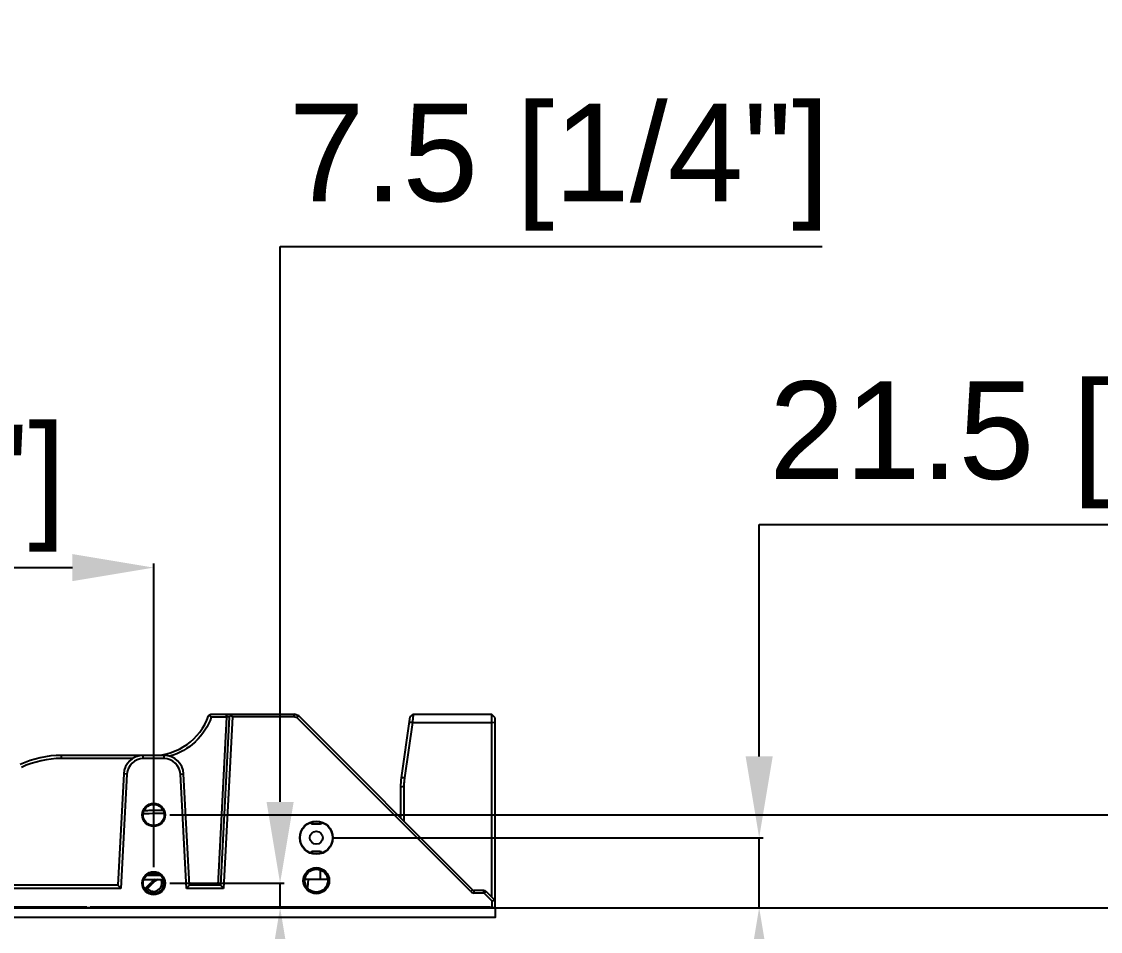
# Model space of a CAD drawing. Header units: millimetres. Extents: x -1070 to 42146, y 1440 to 12921.
# Drawn here: x 5966.2 to 6297.8, y 3991 to 4270.6 of the extents above; entities that cross this region are included whole.
import ezdxf

# ---------------------------------------------------------------- set-up
doc = ezdxf.new("R2010")
doc.units = ezdxf.units.MM
doc.linetypes.add('HIDDEN', pattern=[0.2, 0.1, -0.1])
for name, color, linetype in [('DIM', 4, 'Continuous'), ('DINGWEIZHU实线CONTINUOUS', 7, 'Continuous'), ('DW-PLUS-XIANGTI实线CONTINUOUS', 7, 'Continuous'), ('DW-PLUS-XIANGTI隐藏线HIDDEN', 7, 'Continuous'), ('MOUZU_COVER实线CONTINUOUS', 7, 'Continuous')]:
    doc.layers.add(name, color=color, linetype=linetype)
doc.styles.get("Standard").update_dxf_attribs({"font": 'arial.ttf'})
doc.dimstyles.new('ISO-200', dxfattribs={"dimtxt": 30, "dimasz": 25, "dimexe": 1.25, "dimexo": 5, "dimgap": 5, "dimtad": 1, "dimtoh": 1, "dimdec": 1, "dimdsep": 46, "dimtxsty": 'Standard', "dimcen": 2.5, "dimadec": 0, "dimazin": 0, "dimtfac": 1, "dimtdec": 1, "dimtmove": 0, "dimatfit": 3, "dimfxl": 1, "dimarcsym": 0})

# ---------------------------------------------------------------- blocks, each defined once
blk = doc.blocks.new('*D118')
at = {"layer": 'Defpoints', "color": 0, "transparency": 16777216}
for p in [(6006.76, 4102.83), (5716.76, 4005.8), (6006.76, 4005.8)]:
    blk.add_point(p, dxfattribs=at)
at = {"layer": 'DIM', "color": 0, "lineweight": -2, "transparency": 16777216}
for p, q in [((5716.76, 4010.8), (5716.76, 4104.08)), ((5741.76, 4102.83), (5981.76, 4102.83)), ((6006.76, 4010.8), (6006.76, 4104.08))]:
    blk.add_line(p, q, dxfattribs=at)
at = {"layer": 'DIM', "color": 0, "transparency": 16777216}
for points in [[(5741.76, 4106.99), (5741.76, 4098.66), (5716.76, 4102.83)], [(5981.76, 4106.99), (5981.76, 4098.66), (6006.76, 4102.83)]]:
    blk.add_solid(points, dxfattribs=at)
at = {"layer": 'DIM', "color": 0, "lineweight": -3, "transparency": 16777216, "insert": (5861.76, 4127.25), "char_height": 30, "attachment_point": 5}
blk.add_mtext('290 [11 3/8"]', dxfattribs=at)
blk = doc.blocks.new('*D119')
at = {"layer": 'Defpoints', "color": 0, "transparency": 16777216}
for p in [(6006.76, 4026.8), (5987.76, 3998.3), (6374.04, 3998.3)]:
    blk.add_point(p, dxfattribs=at)
at = {"layer": 'DIM', "color": 0, "lineweight": -2, "transparency": 16777216}
for p, q in [((6374.04, 4051.8), (6374.04, 4076.8)), ((6011.76, 4026.8), (6375.29, 4026.8)), ((6374.04, 4026.8), (6374.04, 3998.3)), ((5992.76, 3998.3), (6375.29, 3998.3)), ((6374.04, 3973.3), (6374.04, 3928.64)), ((6374.04, 3928.64), (6148.4, 3928.64))]:
    blk.add_line(p, q, dxfattribs=at)
at = {"layer": 'DIM', "color": 0, "transparency": 16777216}
for points in [[(6369.87, 4051.8), (6378.21, 4051.8), (6374.04, 4026.8)], [(6369.87, 3973.3), (6378.21, 3973.3), (6374.04, 3998.3)]]:
    blk.add_solid(points, dxfattribs=at)
at = {"layer": 'DIM', "color": 0, "lineweight": -3, "transparency": 16777216, "insert": (6258.72, 3953.06), "char_height": 30, "attachment_point": 5}
blk.add_mtext('28.5 [1 1/8"]', dxfattribs=at)
blk = doc.blocks.new('*D120')
at = {"layer": 'Defpoints', "color": 0, "transparency": 16777216}
for p in [(6056.76, 4019.8), (6060.29, 3998.3), (6192.89, 3998.3)]:
    blk.add_point(p, dxfattribs=at)
at = {"layer": 'DIM', "color": 0, "lineweight": -2, "transparency": 16777216}
for p, q in [((6192.89, 4044.8), (6192.89, 4116.12)), ((6192.89, 4116.12), (6383.58, 4116.12)), ((6061.76, 4019.8), (6194.14, 4019.8)), ((6192.89, 3998.3), (6192.89, 4019.8)), ((6065.29, 3998.3), (6194.14, 3998.3)), ((6192.89, 3973.3), (6192.89, 3948.3))]:
    blk.add_line(p, q, dxfattribs=at)
at = {"layer": 'DIM', "color": 0, "transparency": 16777216}
for points in [[(6188.72, 4044.8), (6197.05, 4044.8), (6192.89, 4019.8)], [(6188.72, 3973.3), (6197.05, 3973.3), (6192.89, 3998.3)]]:
    blk.add_solid(points, dxfattribs=at)
at = {"layer": 'DIM', "color": 0, "lineweight": -3, "transparency": 16777216, "insert": (6290.73, 4140.54), "char_height": 30, "attachment_point": 5}
blk.add_mtext('21.5 [7/8"]', dxfattribs=at)
blk = doc.blocks.new('*D121')
at = {"layer": 'Defpoints', "color": 0, "transparency": 16777216}
for p in [(6006.76, 4005.8), (6045.62, 3998.3), (6060.8, 3998.3)]:
    blk.add_point(p, dxfattribs=at)
at = {"layer": 'DIM', "color": 0, "lineweight": -2, "transparency": 16777216}
for p, q in [((6045.62, 4030.8), (6045.62, 4201.49)), ((6045.62, 4201.49), (6212.25, 4201.49)), ((6011.76, 4005.8), (6046.87, 4005.8)), ((6045.62, 3998.3), (6045.62, 4005.8)), ((6055.8, 3998.3), (6044.37, 3998.3)), ((6045.62, 3973.3), (6045.62, 3948.3))]:
    blk.add_line(p, q, dxfattribs=at)
at = {"layer": 'DIM', "color": 0, "transparency": 16777216}
for points in [[(6041.46, 4030.8), (6049.79, 4030.8), (6045.62, 4005.8)], [(6041.46, 3973.3), (6049.79, 3973.3), (6045.62, 3998.3)]]:
    blk.add_solid(points, dxfattribs=at)
at = {"layer": 'DIM', "color": 0, "lineweight": -3, "transparency": 16777216, "insert": (6131.43, 4225.91), "char_height": 30, "attachment_point": 5}
blk.add_mtext('7.5 [1/4"]', dxfattribs=at)

msp = doc.modelspace()

# ---------------------------------------------------------------- linework, layer by layer
at = {"color": 1, "lineweight": -3}
msp.add_lwpolyline([(5611.757, 3998.303), (6111.757, 3998.303), (6111.757, 3995.303), (5611.757, 3995.303)], close=True, dxfattribs=at)
at = {"layer": 'DINGWEIZHU实线CONTINUOUS', "color": 7, "lineweight": -3}
for radius in [5, 2]:
    msp.add_circle((6056.757, 4019.803), radius, dxfattribs=at)
for points, knots in [([(6058.507, 4024.487), (6058.507, 4024.433), (6058.489, 4024.324), (6058.391, 4024.18), (6058.228, 4024.073), (6058.01, 4024.003), (6057.744, 4023.961), (6057.321, 4023.931), (6056.757, 4023.926), (6056.192, 4023.931), (6055.769, 4023.961), (6055.503, 4024.003), (6055.285, 4024.073), (6055.122, 4024.18), (6055.025, 4024.324), (6055.007, 4024.433), (6055.007, 4024.487)], [0, 0, 0, 0, 0.0400558, 0.0803984, 0.1266187, 0.1829131, 0.2504228, 0.3277459, 0.5000015, 0.6722567, 0.7495797, 0.8170891, 0.8733826, 0.9196021, 0.9599444, 1, 1, 1, 1]), ([(6055.007, 4015.119), (6055.007, 4015.173), (6055.025, 4015.282), (6055.122, 4015.427), (6055.285, 4015.533), (6055.503, 4015.603), (6055.769, 4015.645), (6056.193, 4015.675), (6056.757, 4015.68), (6057.321, 4015.675), (6057.744, 4015.645), (6058.01, 4015.603), (6058.228, 4015.533), (6058.391, 4015.427), (6058.489, 4015.282), (6058.507, 4015.173), (6058.507, 4015.119)], [0, 0, 0, 0, 0.0400558, 0.0803985, 0.1266187, 0.1829132, 0.2504231, 0.3277464, 0.5000018, 0.6722572, 0.7495801, 0.8170892, 0.8733826, 0.9196021, 0.9599444, 1, 1, 1, 1])]:
    msp.add_open_spline(points, degree=3, knots=knots, dxfattribs=at)
at = {"layer": 'DW-PLUS-XIANGTI实线CONTINUOUS', "color": 7, "lineweight": -3}
for p, q in [((6023.581, 4057.263), (6024.338, 4057.803)), ((6024.338, 4057.803), (6049.989, 4057.803)), ((6029.163, 4056.855), (6024.48, 4056.855)), ((6029.163, 4056.855), (6026.456, 4005.203)), ((6029.964, 4056.855), (6027.257, 4005.203)), ((6030.973, 4057.003), (6028.206, 4004.203)), ((6029.02, 4057.005), (6029.395, 4057.803)), ((6029.964, 4057.005), (6029.02, 4057.005)), ((6029.02, 4057.005), (6029.163, 4056.855)), ((6029.964, 4056.855), (6030.962, 4057.803)), ((6030.568, 4057.429), (6030.973, 4057.003)), ((6049.892, 4057.003), (6030.973, 4057.003)), ((6049.892, 4057.003), (6050.189, 4057.72)), ((6050.858, 4056.603), (6049.892, 4057.003)), ((6051.355, 4057.237), (6049.989, 4057.803)), ((6050.858, 4056.603), (6051.155, 4057.32)), ((6104.218, 4003.242), (6050.858, 4056.603)), ((6104.784, 4003.808), (6051.355, 4057.237)), ((6085.532, 4056.929), (6082.858, 4038.21)), ((6086.54, 4057.803), (6085.532, 4056.929)), ((6086.54, 4057.803), (6086.39, 4056.215)), ((6086.54, 4057.803), (6110.657, 4057.803)), ((6111.657, 4056.803), (6110.657, 4057.803)), ((6110.657, 4057.803), (6110.657, 4001.603)), ((6111.657, 4056.803), (6111.657, 3998.303)), ((6086.294, 4055.195), (6083.866, 4038.199)), ((6086.294, 4055.195), (6085.286, 4055.206)), ((6086.294, 4055.195), (6110.657, 4055.195)), ((6111.657, 4055.064), (6110.657, 4055.195)), ((6009.972, 4045.103), (5978.408, 4045.103)), ((5978.408, 4044.155), (5978.408, 4045.103)), ((6000.305, 4044.155), (5978.408, 4044.155)), ((6003.542, 4044.103), (6003.542, 4045.103)), ((6009.972, 4044.103), (6003.542, 4044.103)), ((6009.972, 4044.103), (6009.972, 4045.103)), ((5997.55, 4039.417), (5995.757, 4005.203)), ((5998.548, 4039.365), (5997.55, 4039.417)), ((6014.965, 4039.365), (6015.964, 4039.417)), ((6017.757, 4005.203), (6015.964, 4039.417)), ((5998.548, 4039.365), (5996.706, 4004.203)), ((6016.808, 4004.203), (6014.965, 4039.365)), ((6083.866, 4038.199), (6082.858, 4038.21)), ((6083.675, 4035.515), (6082.657, 4035.382)), ((6082.657, 4035.382), (6082.657, 4025.935)), ((6083.675, 4035.515), (6083.675, 4024.917)), ((6057.561, 4010.003), (6055.952, 4010.003)), ((6057.913, 4009.834), (6057.913, 4007.003)), ((6003.781, 4007.003), (6009.733, 4007.003)), ((6004.698, 4008.303), (6008.816, 4008.303)), ((6057.913, 4007.003), (6053.348, 4007.003)), ((6060.165, 4007.003), (6057.913, 4007.003)), ((5995.757, 4005.203), (5884.746, 4005.203)), ((5996.706, 4004.203), (5884.746, 4004.203)), ((5995.757, 4005.203), (5996.706, 4004.203)), ((6004.055, 4004.109), (6005.974, 4006.028)), ((6004.369, 4003.715), (6006.328, 4005.674)), ((6005.974, 4006.028), (6006.328, 4005.674)), ((6017.757, 4005.203), (6016.808, 4004.203)), ((6028.206, 4004.203), (6016.808, 4004.203)), ((6027.257, 4005.203), (6017.757, 4005.203)), ((6027.257, 4005.203), (6028.206, 4004.203)), ((6104.218, 4003.242), (6104.784, 4003.808)), ((6108.243, 4003.603), (6105.279, 4003.603)), ((6105.279, 4002.803), (6105.279, 4003.603)), ((6108.243, 4002.803), (6108.243, 4003.603)), ((6108.384, 4002.745), (6108.95, 4003.31)), ((6111.657, 4000.603), (6108.95, 4003.31)), ((6108.243, 4002.803), (6105.279, 4002.803)), ((6110.857, 4000.272), (6108.384, 4002.745)), ((6111.657, 4000.603), (6110.857, 4000.272)), ((6110.857, 3998.303), (6110.857, 4000.272)), ((5863.257, 3998.603), (5986.257, 3998.603)), ((5985.757, 3998.303), (5985.757, 3998.603)), ((5987.757, 3998.303), (5985.757, 3998.303)), ((5986.257, 3998.303), (5986.257, 3998.603)), ((5987.257, 3998.603), (6110.257, 3998.603)), ((5987.257, 3998.303), (5987.257, 3998.603)), ((5987.757, 3998.303), (5987.757, 3998.603)), ((6018.96, 3998.303), (6018.96, 3998.603)), ((6020.96, 3998.303), (6018.96, 3998.303)), ((6019.429, 3998.303), (6019.429, 3998.603)), ((6020.491, 3998.303), (6020.491, 3998.603)), ((6020.96, 3998.303), (6020.96, 3998.603)), ((6061.804, 3998.303), (6060.288, 3998.303)), ((6060.305, 3998.603), (6060.305, 3998.303)), ((6060.804, 3998.603), (6060.804, 3998.303)), ((6061.305, 3998.303), (6061.305, 3998.603)), ((6061.805, 3998.303), (6061.805, 3998.603)), ((6067.788, 3998.303), (6067.788, 3998.603)), ((6069.788, 3998.303), (6067.788, 3998.303)), ((6068.257, 3998.303), (6068.257, 3998.603)), ((6069.319, 3998.303), (6069.319, 3998.603)), ((6069.788, 3998.303), (6069.788, 3998.603)), ((6075.771, 3998.303), (6075.771, 3998.603)), ((6077.288, 3998.303), (6075.772, 3998.303)), ((6076.271, 3998.303), (6076.271, 3998.603)), ((6076.772, 3998.303), (6076.772, 3998.603)), ((6077.271, 3998.603), (6077.271, 3998.303)), ((6094.757, 3998.303), (6094.757, 3998.603)), ((6096.757, 3998.303), (6094.757, 3998.303)), ((6095.225, 3998.303), (6095.225, 3998.603)), ((6096.288, 3998.303), (6096.288, 3998.603)), ((6096.757, 3998.303), (6096.757, 3998.603)), ((6109.757, 3998.603), (6109.757, 3998.303)), ((6111.657, 3998.303), (6109.757, 3998.303)), ((6110.257, 3998.603), (6110.257, 3998.303))]:
    msp.add_line(p, q, dxfattribs=at)
at = {"layer": 'DW-PLUS-XIANGTI实线CONTINUOUS', "color": 2, "lineweight": -3}
for centre, radius in [((6006.757, 4026.803), 3.55), ((6006.757, 4026.803), 3.25), ((6006.757, 4005.803), 3.55), ((6006.757, 4005.803), 3.25)]:
    msp.add_circle(centre, radius, dxfattribs=at)
at = {"layer": 'DW-PLUS-XIANGTI实线CONTINUOUS', "color": 7, "lineweight": -3}
for centre, radius in [((6056.757, 4019.803), 5.1), ((6056.757, 4006.603), 4), ((6056.757, 4006.603), 3.5)]:
    msp.add_circle(centre, radius, dxfattribs=at)
for centre, radius, start, end in [((6006.555, 4063.103), 18, 270, 341.06665), ((5973.186, 4020.532), 62.853, 35.69586, 36.08221), ((5971.505, 4019.326), 64.921, 35.31534, 35.6949), ((6006.697, 4062.984), 18.778, 313.32121, 313.78747), ((5978.408, 4015.103), 30, 90, 115), ((6003.542, 4039.103), 6, 90, 177), ((6003.542, 4039.103), 5, 90, 177), ((6009.972, 4039.103), 6, 3, 90), ((6009.972, 4039.103), 5, 3, 90), ((6102.657, 4035.382), 20, 171.8699, 180), ((6102.633, 4035.518), 18.957, 175.94074, 180.01143), ((6102.601, 4035.52), 18.925, 171.86054, 175.93726), ((6012.201, 3791.347), 235.94, 91.8947, 92.09315), ((6011.335, 3821.026), 206.249, 90.81627, 91.92668), ((6010.606, 3867.167), 160.102, 90.24692, 90.79073), ((6006.757, 4005.803), 2.5, 220.00852, 29.04919), ((6013.399, 3998.603), 10.5, 126.2237, 135), ((6013.399, 3998.603), 10, 122.45648, 135), ((6105.279, 4004.303), 1.5, 225, 270), ((6105.279, 4004.303), 0.7, 225, 270), ((6108.243, 4002.603), 1, 45, 90), ((6108.243, 4002.603), 0.2, 45, 90)]:
    msp.add_arc(centre, radius, start, end, dxfattribs=at)
for points in [[(6024.48, 4056.855), (6023.503, 4054.076), (6021.818, 4051.466), (6019.69, 4049.429)], [(6086.39, 4056.215), (6086.358, 4055.875), (6086.327, 4055.535), (6086.294, 4055.195)], [(6019.58, 4049.323), (6017.378, 4047.245), (6014.587, 4045.674), (6011.671, 4044.858)], [(5978.408, 4044.154), (5974.223, 4044.154), (5969.945, 4043.204), (5966.152, 4041.437)]]:
    msp.add_open_spline(points, degree=3, dxfattribs=at)
msp.add_open_spline([(6003.824, 4028.187), (6004.328, 4028.201), (6006.266, 4028.252), (6008.206, 4028.282), (6009.642, 4028.286)], degree=3, knots=[0, 0, 0, 0, 0.2595253, 1, 1, 1, 1], dxfattribs=at)
at = {"layer": 'DW-PLUS-XIANGTI隐藏线HIDDEN', "color": 5, "linetype": 'HIDDEN', "lineweight": -3}
msp.add_arc((6006.757, 4005.803), 3, 220.94503, 23.58127, dxfattribs=at)
at = {"layer": 'MOUZU_COVER实线CONTINUOUS', "color": 7, "lineweight": -3}
for p, q in [((6005.684, 4008.803), (6007.83, 4008.803)), ((6054.251, 4007.003), (6054.024, 4004.557))]:
    msp.add_line(p, q, dxfattribs=at)

# ---------------------------------------------------------------- dimensions: what is measured, and where the dimension line sits
at = {"layer": 'DIM', "color": 7, "lineweight": -3}
for base, p1, p2, picture, middle in [((6045.622, 3998.303), (6006.757, 4005.803), (6060.804, 3998.303), '*D121', (6131.434, 4201.493)), ((6192.887, 3998.303), (6056.757, 4019.803), (6060.288, 3998.303), '*D120', (6290.732, 4116.124)), ((6374.04, 3998.303), (6006.757, 4026.803), (5987.757, 3998.303), '*D119', (6258.72, 3928.644))]:
    dim = msp.add_linear_dim(base=base, p1=p1, p2=p2, angle=90, dimstyle='ISO-200', dxfattribs=at)
    dim.commit()
    dim.dimension.update_dxf_attribs({"geometry": picture, "text_midpoint": middle, "dimtype": 160})
dim = msp.add_linear_dim(base=(6006.757, 4102.825), p1=(5716.757, 4005.803), p2=(6006.757, 4005.803), dimstyle='ISO-200', dxfattribs=at)
dim.commit()
dim.dimension.update_dxf_attribs({"geometry": '*D118', "text_midpoint": (5861.757, 4127.246)})

doc.saveas('drawing.dxf')
